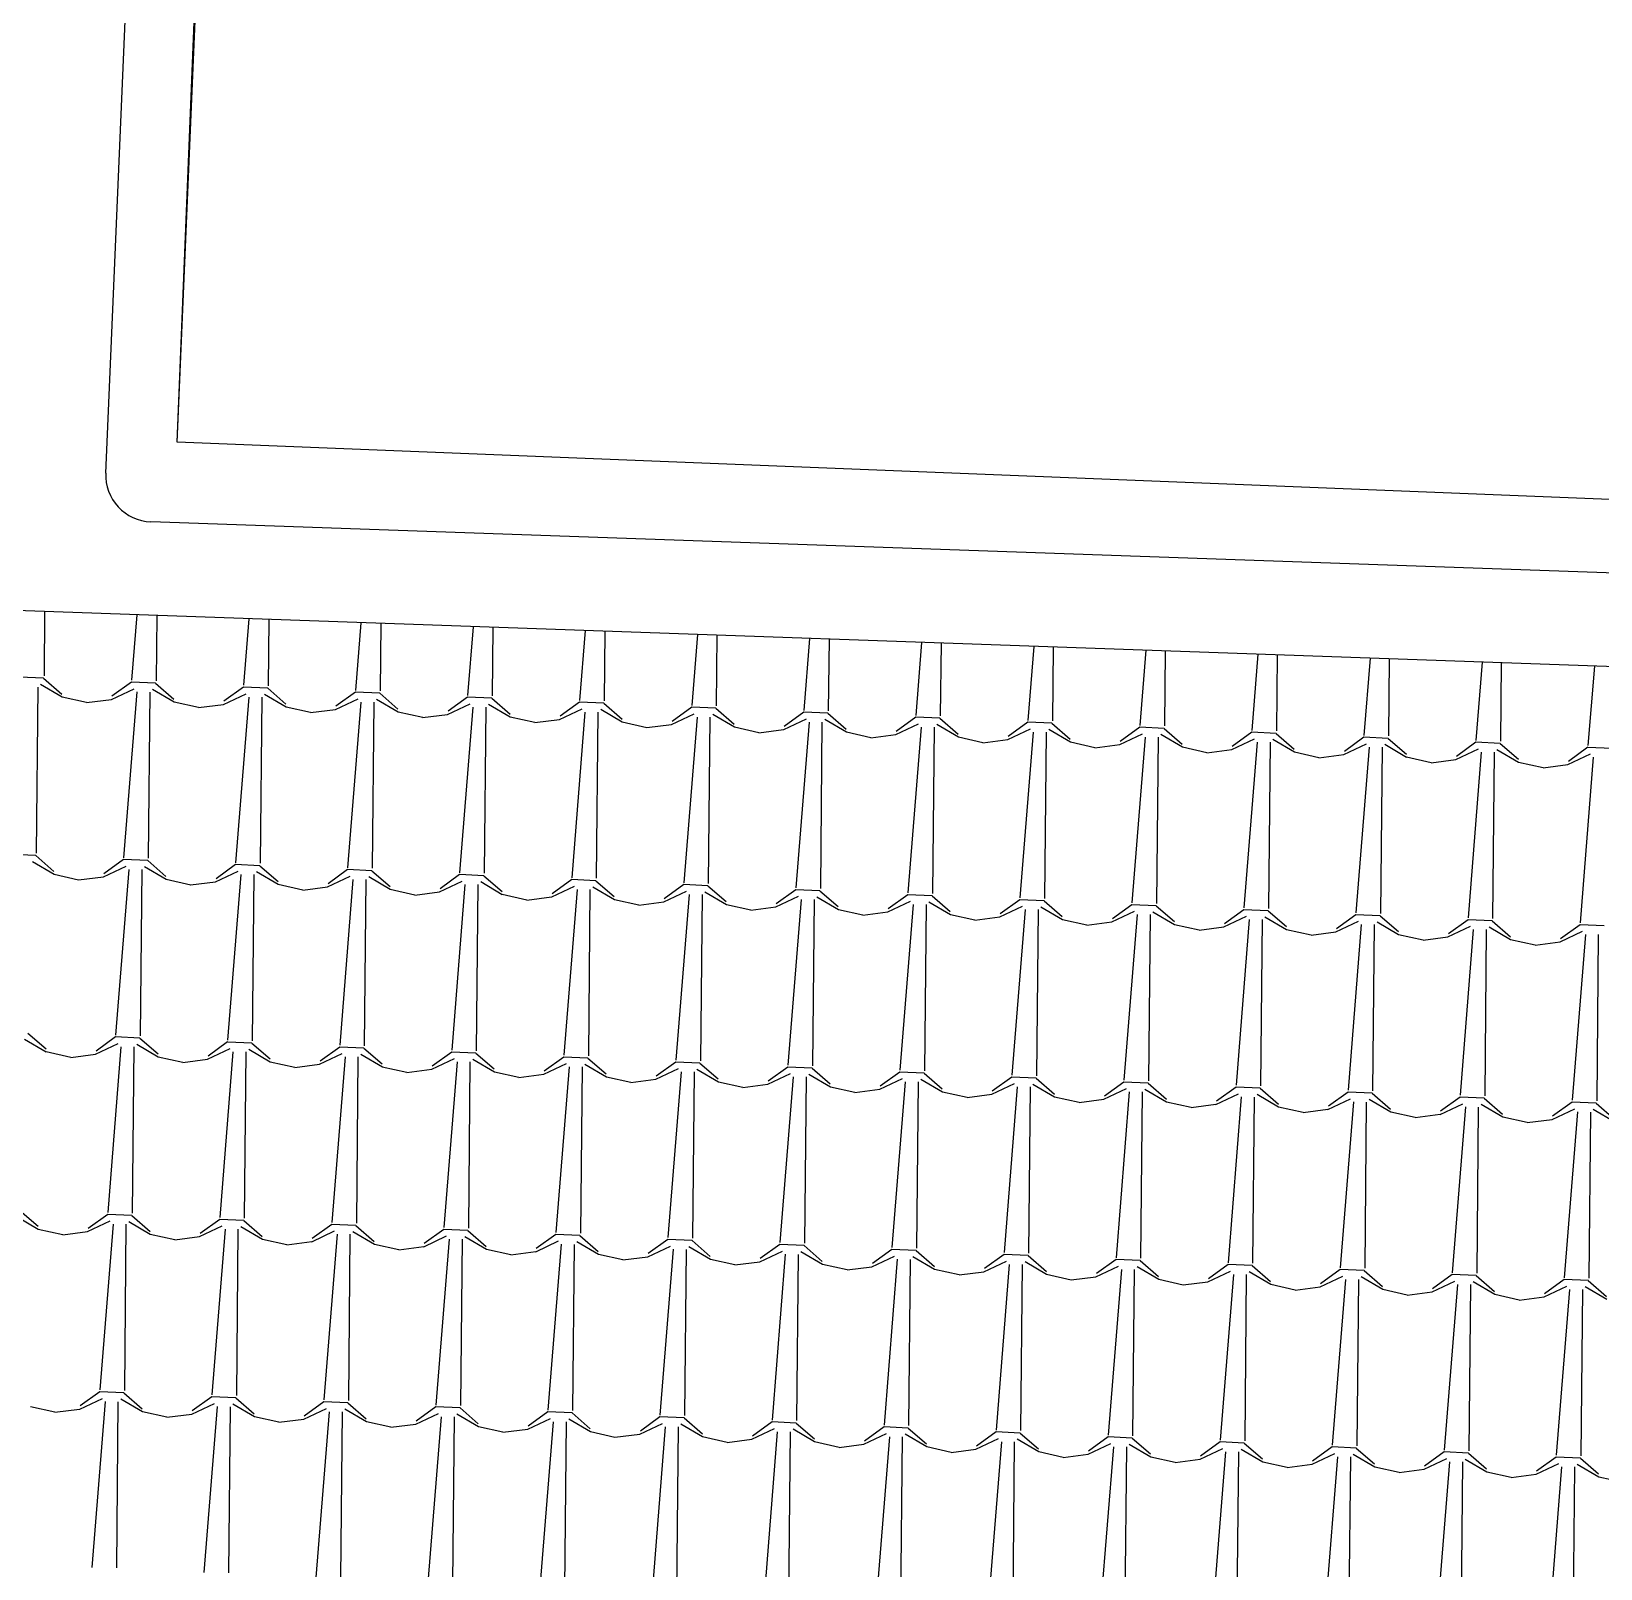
# Model space of a CAD drawing. Extents: x 1037 to 14540, y 1034 to 18285.
# Drawn here: x 6739.7 to 7075.6, y 1988.9 to 2317.8 of the extents above; entities that cross this region are included whole.
import ezdxf

# ---------------------------------------------------------------- set-up
doc = ezdxf.new("R2010")
doc.units = 0
doc.header["$LTSCALE"] = 100
doc.header["$MEASUREMENT"] = 0
doc.layers.get('0').update_dxf_attribs({"color": 240, "linetype": 'CONTINUOUS'})
doc.layers.add('proiezioni', color=252, linetype='CONTINUOUS')
doc.layers.add('retini copertura', color=32, linetype='CONTINUOUS')

# ---------------------------------------------------------------- blocks, each defined once
blk = doc.blocks.new('*X1854')
at = {"color": 0}
for p, q in [((14.0317, 21.9238), (14.0304, 21.7863)), ((14.2287, 21.9169), (14.2175, 21.7768)), ((14.2715, 21.9154), (14.2701, 21.7756)), ((14.4687, 21.9084), (14.4573, 21.7661)), ((14.5113, 21.9069), (14.5099, 21.7649)), ((14.7086, 21.9), (14.6971, 21.7553)), ((14.751, 21.8985), (14.7497, 21.7541)), ((14.9486, 21.8915), (14.9368, 21.7446)), ((14.9908, 21.8901), (14.9894, 21.7434)), ((15.1885, 21.8831), (15.1766, 21.7339)), ((15.2306, 21.8816), (15.2292, 21.7327)), ((15.4285, 21.8747), (15.4163, 21.7232)), ((15.4704, 21.8732), (15.4689, 21.7219)), ((15.6684, 21.8662), (15.6561, 21.7125)), ((15.7102, 21.8648), (15.7087, 21.7112)), ((15.9083, 21.8578), (15.8959, 21.7017)), ((15.9499, 21.8563), (15.9484, 21.7005)), ((16.1483, 21.8494), (16.1356, 21.691)), ((16.1897, 21.8479), (16.1882, 21.6898)), ((16.3882, 21.8409), (16.3754, 21.6803)), ((16.4295, 21.8395), (16.428, 21.679)), ((16.6282, 21.8325), (16.6151, 21.6696)), ((16.6693, 21.831), (16.6677, 21.6683)), ((16.8681, 21.824), (16.8549, 21.6588)), ((16.9091, 21.8226), (16.9075, 21.6576)), ((17.108, 21.8156), (17.0946, 21.6481)), ((17.1488, 21.8142), (17.1472, 21.6468)), ((17.348, 21.8072), (17.3344, 21.6374)), ((14.0295, 21.7812), (13.9778, 21.7835)), ((14.0168, 21.7624), (14.0134, 21.4067)), ((14.069, 21.7407), (14.0228, 21.7678)), ((14.0295, 21.7812), (14.0685, 21.7473)), ((14.2175, 21.7728), (14.1756, 21.7426)), ((14.2692, 21.7705), (14.2176, 21.7728)), ((14.2692, 21.7705), (14.3083, 21.7366)), ((14.4573, 21.7621), (14.4154, 21.7318)), ((14.509, 21.7598), (14.4573, 21.7621)), ((14.1214, 21.7291), (14.069, 21.7407)), ((14.1214, 21.7291), (14.1746, 21.736)), ((14.1746, 21.736), (14.2231, 21.7588)), ((14.2289, 21.7518), (14.2006, 21.3972)), ((14.2566, 21.7517), (14.2532, 21.396)), ((14.3088, 21.7299), (14.2625, 21.7571)), ((14.3611, 21.7183), (14.3088, 21.73)), ((14.4144, 21.7252), (14.4629, 21.7481)), ((14.4687, 21.741), (14.4403, 21.3864)), ((14.4963, 21.741), (14.4929, 21.3853)), ((14.5486, 21.7192), (14.5023, 21.7463)), ((14.509, 21.7597), (14.5481, 21.7259)), ((14.6541, 21.7145), (14.7026, 21.7374)), ((14.6971, 21.7514), (14.6551, 21.7211)), ((14.7084, 21.7303), (14.6801, 21.3757)), ((14.7488, 21.749), (14.6971, 21.7513)), ((14.7361, 21.7302), (14.7327, 21.3745)), ((14.7883, 21.7085), (14.7421, 21.7356)), ((14.7487, 21.749), (14.7878, 21.7151)), ((14.9368, 21.7406), (14.8949, 21.7104)), ((14.9885, 21.7383), (14.9368, 21.7406)), ((14.9885, 21.7383), (15.0276, 21.7044)), ((15.1766, 21.7299), (15.1346, 21.6997)), ((15.2283, 21.7276), (15.1766, 21.7299)), ((15.2283, 21.7276), (15.2673, 21.6937)), ((14.3611, 21.7184), (14.4143, 21.7253)), ((14.6009, 21.7076), (14.5485, 21.7193)), ((14.6009, 21.7077), (14.6541, 21.7146)), ((14.8407, 21.6969), (14.7883, 21.7085)), ((14.8406, 21.6969), (14.8938, 21.7038)), ((14.8939, 21.7038), (14.9424, 21.7267)), ((14.9482, 21.7196), (14.9198, 21.365)), ((14.9759, 21.7195), (14.9724, 21.3638)), ((15.0281, 21.6977), (14.9818, 21.7249)), ((15.0804, 21.6862), (15.0281, 21.6978)), ((15.1336, 21.693), (15.1821, 21.7159)), ((15.1879, 21.7089), (15.1596, 21.3543)), ((15.2156, 21.7088), (15.2122, 21.3531)), ((15.2678, 21.687), (15.2216, 21.7142)), ((15.3734, 21.6823), (15.4219, 21.7052)), ((15.4163, 21.7192), (15.3744, 21.6889)), ((15.4277, 21.6982), (15.3994, 21.3436)), ((15.468, 21.7168), (15.4164, 21.7192)), ((15.4554, 21.698), (15.4519, 21.3423)), ((15.5076, 21.6763), (15.4613, 21.7034)), ((15.468, 21.7168), (15.5071, 21.683)), ((15.6132, 21.6716), (15.6617, 21.6945)), ((15.6561, 21.7085), (15.6142, 21.6782)), ((15.7078, 21.7061), (15.6561, 21.7084)), ((15.7078, 21.7061), (15.7469, 21.6722)), ((15.8959, 21.6977), (15.8539, 21.6675)), ((15.9476, 21.6954), (15.8959, 21.6977)), ((15.9475, 21.6954), (15.9866, 21.6615)), ((15.0804, 21.6862), (15.1336, 21.6931)), ((15.3202, 21.6754), (15.2678, 21.6871)), ((15.3202, 21.6755), (15.3734, 21.6824)), ((15.5599, 21.6647), (15.5076, 21.6763)), ((15.5599, 21.6647), (15.6131, 21.6717)), ((15.6675, 21.6874), (15.6391, 21.3328)), ((15.6951, 21.6873), (15.6917, 21.3316)), ((15.7474, 21.6656), (15.7011, 21.6927)), ((15.7997, 21.654), (15.7473, 21.6656)), ((15.7997, 21.654), (15.8529, 21.6609)), ((15.8529, 21.6609), (15.9014, 21.6838)), ((15.9072, 21.6767), (15.8789, 21.3221)), ((15.9349, 21.6766), (15.9315, 21.3209)), ((15.9871, 21.6548), (15.9408, 21.682)), ((16.0927, 21.6501), (16.1412, 21.673)), ((16.1356, 21.687), (16.0937, 21.6567)), ((16.147, 21.666), (16.1186, 21.3114)), ((16.1873, 21.6847), (16.1356, 21.687)), ((16.1746, 21.6658), (16.1712, 21.3101)), ((16.2269, 21.6441), (16.1806, 21.6712)), ((16.1873, 21.6847), (16.2264, 21.6508)), ((16.3324, 21.6394), (16.3809, 21.6623)), ((16.3754, 21.6763), (16.3334, 21.646)), ((16.4271, 21.6739), (16.3754, 21.6763)), ((16.4666, 21.6334), (16.4204, 21.6605)), ((16.4271, 21.6739), (16.4661, 21.64)), ((16.6151, 21.6655), (16.5732, 21.6353)), ((16.6668, 21.6632), (16.6152, 21.6655)), ((16.6668, 21.6632), (16.7059, 21.6293)), ((16.0395, 21.6432), (15.9871, 21.6549)), ((16.0394, 21.6433), (16.0926, 21.6502)), ((16.2792, 21.6325), (16.2269, 21.6442)), ((16.2792, 21.6326), (16.3324, 21.6395)), ((16.3867, 21.6553), (16.3584, 21.3007)), ((16.4144, 21.6551), (16.411, 21.2994)), ((16.519, 21.6218), (16.4666, 21.6334)), ((16.519, 21.6218), (16.5722, 21.6288)), ((16.5722, 21.6287), (16.6207, 21.6516)), ((16.6265, 21.6445), (16.5981, 21.2899)), ((16.6542, 21.6444), (16.6507, 21.2887)), ((16.7064, 21.6227), (16.6601, 21.6498)), ((16.812, 21.618), (16.8605, 21.6408)), ((16.8549, 21.6548), (16.813, 21.6246)), ((16.8663, 21.6338), (16.8379, 21.2792)), ((16.9066, 21.6525), (16.8549, 21.6548)), ((16.8939, 21.6336), (16.8905, 21.2779)), ((16.9462, 21.6119), (16.8999, 21.6391)), ((16.9066, 21.6525), (16.9457, 21.6186)), ((17.0517, 21.6072), (17.1002, 21.6301)), ((17.0947, 21.6441), (17.0527, 21.6138)), ((17.1464, 21.6418), (17.0947, 21.6441)), ((17.1859, 21.6012), (17.1396, 21.6283)), ((17.1463, 21.6417), (17.1854, 21.6079)), ((17.3344, 21.6334), (17.2925, 21.6031)), ((17.3861, 21.631), (17.3344, 21.6333)), ((16.7587, 21.6111), (16.7064, 21.6227)), ((16.7587, 21.6111), (16.8119, 21.618)), ((16.9985, 21.6003), (16.9461, 21.612)), ((16.9985, 21.6004), (17.0517, 21.6073)), ((17.106, 21.6231), (17.0777, 21.2685)), ((17.1337, 21.6229), (17.1302, 21.2672)), ((17.2383, 21.5896), (17.1859, 21.6012)), ((17.2382, 21.5896), (17.2914, 21.5966)), ((17.2915, 21.5965), (17.34, 21.6194)), ((17.3458, 21.6124), (17.3174, 21.2578)), ((14.0125, 21.4016), (13.9608, 21.4039)), ((14.0125, 21.4016), (14.0515, 21.3677)), ((14.2006, 21.3932), (14.1586, 21.3629)), ((14.2522, 21.3909), (14.2006, 21.3932)), ((14.0521, 21.361), (14.0058, 21.3882)), ((14.1044, 21.3494), (14.052, 21.3611)), ((14.1576, 21.3563), (14.2061, 21.3792)), ((14.2119, 21.3721), (14.1836, 21.0175)), ((14.2396, 21.3721), (14.2362, 21.0164)), ((14.2918, 21.3503), (14.2455, 21.3774)), ((14.2522, 21.3909), (14.2913, 21.357)), ((14.3974, 21.3456), (14.4459, 21.3685)), ((14.4403, 21.3825), (14.3984, 21.3522)), ((14.4517, 21.3614), (14.4233, 21.0068)), ((14.492, 21.3801), (14.4403, 21.3825)), ((14.4794, 21.3614), (14.4759, 21.0056)), ((14.5316, 21.3396), (14.4853, 21.3667)), ((14.492, 21.3801), (14.5311, 21.3462)), ((14.6371, 21.3349), (14.6856, 21.3578)), ((14.6801, 21.3717), (14.6381, 21.3415)), ((14.7318, 21.3694), (14.6801, 21.3717)), ((14.7318, 21.3694), (14.7708, 21.3355)), ((14.9198, 21.361), (14.8779, 21.3308)), ((14.9715, 21.3587), (14.9199, 21.361)), ((14.9715, 21.3587), (15.0106, 21.3248)), ((14.1044, 21.3495), (14.1576, 21.3564)), ((14.3442, 21.3387), (14.2918, 21.3504)), ((14.3441, 21.3388), (14.3973, 21.3457)), ((14.5839, 21.328), (14.5316, 21.3396)), ((14.5839, 21.328), (14.6371, 21.335)), ((14.6914, 21.3507), (14.6631, 20.9961)), ((14.7191, 21.3506), (14.7157, 20.9949)), ((14.7713, 21.3289), (14.7251, 21.356)), ((14.8237, 21.3173), (14.7713, 21.3289)), ((14.8237, 21.3173), (14.8769, 21.3242)), ((14.8769, 21.3242), (14.9254, 21.347)), ((14.9312, 21.34), (14.9029, 20.9854)), ((14.9589, 21.3399), (14.9554, 20.9842)), ((15.0111, 21.3181), (14.9648, 21.3453)), ((15.1167, 21.3134), (15.1652, 21.3363)), ((15.1596, 21.3503), (15.1176, 21.32)), ((15.171, 21.3293), (15.1426, 20.9747)), ((15.2113, 21.348), (15.1596, 21.3503)), ((15.1986, 21.3292), (15.1952, 20.9734)), ((15.2509, 21.3074), (15.2046, 21.3345)), ((15.2113, 21.3479), (15.2503, 21.3141)), ((15.3564, 21.3027), (15.4049, 21.3256)), ((15.3994, 21.3396), (15.3574, 21.3093)), ((15.451, 21.3372), (15.3994, 21.3395)), ((15.451, 21.3372), (15.4901, 21.3033)), ((15.6391, 21.3288), (15.5972, 21.2986)), ((15.6908, 21.3265), (15.6391, 21.3288)), ((15.6908, 21.3265), (15.7299, 21.2926)), ((15.0634, 21.3065), (15.0111, 21.3182)), ((15.0634, 21.3066), (15.1166, 21.3135)), ((15.3032, 21.2958), (15.2508, 21.3074)), ((15.3032, 21.2958), (15.3564, 21.3028)), ((15.4107, 21.3185), (15.3824, 20.9639)), ((15.4384, 21.3184), (15.435, 20.9627)), ((15.4906, 21.2967), (15.4443, 21.3238)), ((15.543, 21.2851), (15.4906, 21.2967)), ((15.5429, 21.2851), (15.5961, 21.292)), ((15.5962, 21.292), (15.6447, 21.3149)), ((15.6505, 21.3078), (15.6221, 20.9532)), ((15.6781, 21.3077), (15.6747, 20.952)), ((15.7304, 21.2859), (15.6841, 21.3131)), ((15.8359, 21.2812), (15.8844, 21.3041)), ((15.8789, 21.3181), (15.8369, 21.2879)), ((15.8902, 21.2971), (15.8619, 20.9425)), ((15.9306, 21.3158), (15.8789, 21.3181)), ((15.9179, 21.297), (15.9145, 20.9412)), ((15.9701, 21.2752), (15.9239, 21.3023)), ((15.9306, 21.3158), (15.9696, 21.2819)), ((16.0757, 21.2705), (16.1242, 21.2934)), ((16.1186, 21.3074), (16.0767, 21.2771)), ((16.1703, 21.305), (16.1187, 21.3074)), ((16.2099, 21.2645), (16.1636, 21.2916)), ((16.1703, 21.305), (16.2094, 21.2712)), ((16.3584, 21.2967), (16.3165, 21.2664)), ((16.4101, 21.2943), (16.3584, 21.2966)), ((16.4101, 21.2943), (16.4492, 21.2604)), ((15.7827, 21.2743), (15.7304, 21.286)), ((15.7827, 21.2744), (15.8359, 21.2813)), ((16.0225, 21.2636), (15.9701, 21.2753)), ((16.0225, 21.2637), (16.0757, 21.2706)), ((16.13, 21.2864), (16.1016, 20.9318)), ((16.1577, 21.2862), (16.1542, 20.9305)), ((16.2622, 21.2529), (16.2099, 21.2645)), ((16.2622, 21.2529), (16.3154, 21.2599)), ((16.3155, 21.2598), (16.364, 21.2827)), ((16.3698, 21.2757), (16.3414, 20.9211)), ((16.3974, 21.2755), (16.394, 20.9198)), ((16.4497, 21.2538), (16.4034, 21.2809)), ((16.5552, 21.2491), (16.6037, 21.2719)), ((16.5982, 21.2859), (16.5562, 21.2557)), ((16.6095, 21.2649), (16.5812, 20.9103)), ((16.6498, 21.2836), (16.5982, 21.2859)), ((16.6372, 21.2648), (16.6337, 20.909)), ((16.6894, 21.243), (16.6431, 21.2702)), ((16.6498, 21.2836), (16.6889, 21.2497)), ((16.795, 21.2383), (16.8435, 21.2612)), ((16.8379, 21.2752), (16.796, 21.2449)), ((16.8896, 21.2729), (16.8379, 21.2752)), ((16.9292, 21.2323), (16.8829, 21.2594)), ((16.8896, 21.2729), (16.9287, 21.239)), ((17.0777, 21.2645), (17.0357, 21.2342)), ((17.1294, 21.2621), (17.0777, 21.2644)), ((17.1294, 21.2621), (17.1684, 21.2282)), ((16.502, 21.2422), (16.4496, 21.2538)), ((16.502, 21.2422), (16.5552, 21.2491)), ((16.7418, 21.2314), (16.6894, 21.2431)), ((16.7417, 21.2315), (16.7949, 21.2384)), ((16.8493, 21.2542), (16.8209, 20.8996)), ((16.8769, 21.254), (16.8735, 20.8983)), ((16.9815, 21.2207), (16.9292, 21.2324)), ((16.9815, 21.2208), (17.0347, 21.2277)), ((17.0347, 21.2276), (17.0832, 21.2505)), ((17.089, 21.2435), (17.0607, 20.8889)), ((17.1167, 21.2433), (17.1133, 20.8876)), ((17.1689, 21.2216), (17.1227, 21.2487)), ((17.2745, 21.2169), (17.323, 21.2398)), ((17.3174, 21.2537), (17.2755, 21.2235)), ((17.3288, 21.2328), (17.3004, 20.8782)), ((17.3691, 21.2514), (17.3175, 21.2537)), ((17.3564, 21.2326), (17.353, 20.8768)), ((17.2213, 21.21), (17.1689, 21.2216)), ((17.2213, 21.21), (17.2745, 21.2169)), ((13.9955, 21.022), (14.0346, 20.9881)), ((14.0351, 20.9814), (13.9888, 21.0085)), ((14.1406, 20.9767), (14.1891, 20.9996)), ((14.1836, 21.0136), (14.1416, 20.9833)), ((14.1949, 20.9925), (14.1666, 20.6379)), ((14.2353, 21.0112), (14.1836, 21.0136)), ((14.2226, 20.9925), (14.2192, 20.6368)), ((14.2748, 20.9707), (14.2286, 20.9978)), ((14.2352, 21.0112), (14.2743, 20.9774)), ((14.3804, 20.966), (14.4289, 20.9889)), ((14.4233, 21.0029), (14.3814, 20.9726)), ((14.475, 21.0005), (14.4234, 21.0028)), ((14.475, 21.0005), (14.5141, 20.9666)), ((14.6631, 20.9921), (14.6211, 20.9619)), ((14.7148, 20.9898), (14.6631, 20.9921)), ((14.7148, 20.9898), (14.7538, 20.9559)), ((14.0874, 20.9698), (14.0351, 20.9815)), ((14.0874, 20.9699), (14.1406, 20.9768)), ((14.3272, 20.9591), (14.2748, 20.9707)), ((14.3272, 20.9591), (14.3803, 20.9661)), ((14.4347, 20.9818), (14.4064, 20.6272)), ((14.4624, 20.9817), (14.4589, 20.626)), ((14.5146, 20.96), (14.4683, 20.9871)), ((14.5669, 20.9484), (14.5146, 20.96)), ((14.5669, 20.9484), (14.6201, 20.9553)), ((14.6201, 20.9553), (14.6687, 20.9781)), ((14.6745, 20.9711), (14.6461, 20.6165)), ((14.7021, 20.971), (14.6987, 20.6153)), ((14.7544, 20.9492), (14.7081, 20.9764)), ((14.8599, 20.9445), (14.9084, 20.9674)), ((14.9029, 20.9814), (14.8609, 20.9511)), ((14.9142, 20.9604), (14.8859, 20.6058)), ((14.9545, 20.9791), (14.9029, 20.9814)), ((14.9419, 20.9603), (14.9385, 20.6046)), ((14.9941, 20.9385), (14.9478, 20.9656)), ((14.9545, 20.9791), (14.9936, 20.9452)), ((15.0997, 20.9338), (15.1482, 20.9567)), ((15.1426, 20.9707), (15.1007, 20.9404)), ((15.1943, 20.9683), (15.1426, 20.9706)), ((15.2339, 20.9278), (15.1876, 20.9549)), ((15.1943, 20.9683), (15.2334, 20.9344)), ((15.3824, 20.9599), (15.3404, 20.9297)), ((15.4341, 20.9576), (15.3824, 20.9599)), ((15.434, 20.9576), (15.4731, 20.9237)), ((14.8067, 20.9376), (14.7543, 20.9493)), ((14.8067, 20.9377), (14.8599, 20.9446)), ((15.0464, 20.9269), (14.9941, 20.9385)), ((15.0464, 20.927), (15.0996, 20.9339)), ((15.154, 20.9496), (15.1256, 20.595)), ((15.1816, 20.9495), (15.1782, 20.5938)), ((15.2862, 20.9162), (15.2339, 20.9278)), ((15.2862, 20.9162), (15.3394, 20.9231)), ((15.3394, 20.9231), (15.3879, 20.946)), ((15.3937, 20.9389), (15.3654, 20.5843)), ((15.4214, 20.9388), (15.418, 20.5831)), ((15.4736, 20.9171), (15.4274, 20.9442)), ((15.5792, 20.9123), (15.6277, 20.9352)), ((15.6221, 20.9492), (15.5802, 20.919)), ((15.6335, 20.9282), (15.6051, 20.5736)), ((15.6738, 20.9469), (15.6222, 20.9492)), ((15.6612, 20.9281), (15.6577, 20.5724)), ((15.7134, 20.9063), (15.6671, 20.9335)), ((15.6738, 20.9469), (15.7129, 20.913)), ((15.8189, 20.9016), (15.8675, 20.9245)), ((15.8619, 20.9385), (15.8199, 20.9082)), ((15.9136, 20.9362), (15.8619, 20.9385)), ((15.9531, 20.8956), (15.9069, 20.9227)), ((15.9136, 20.9361), (15.9526, 20.9023)), ((16.1017, 20.9278), (16.0597, 20.8975)), ((16.1533, 20.9254), (16.1017, 20.9277)), ((16.1533, 20.9254), (16.1924, 20.8915)), ((15.526, 20.9054), (15.4736, 20.9171)), ((15.526, 20.9055), (15.5791, 20.9124)), ((15.7657, 20.8947), (15.7134, 20.9064)), ((15.7657, 20.8948), (15.8189, 20.9017)), ((15.8733, 20.9175), (15.8449, 20.5629)), ((15.9009, 20.9173), (15.8975, 20.5616)), ((16.0055, 20.884), (15.9531, 20.8956)), ((16.0055, 20.884), (16.0587, 20.891)), ((16.0587, 20.8909), (16.1072, 20.9138)), ((16.113, 20.9068), (16.0847, 20.5522)), ((16.1407, 20.9066), (16.1372, 20.5509)), ((16.1929, 20.8849), (16.1466, 20.912)), ((16.2985, 20.8802), (16.347, 20.9031)), ((16.3414, 20.917), (16.2995, 20.8868)), ((16.3528, 20.896), (16.3244, 20.5414)), ((16.3931, 20.9147), (16.3414, 20.917)), ((16.3804, 20.8959), (16.377, 20.5402)), ((16.4327, 20.8741), (16.3864, 20.9013)), ((16.3931, 20.9147), (16.4322, 20.8808)), ((16.5382, 20.8694), (16.5867, 20.8923)), ((16.5812, 20.9063), (16.5392, 20.876)), ((16.6329, 20.904), (16.5812, 20.9063)), ((16.6724, 20.8634), (16.6262, 20.8905)), ((16.6329, 20.904), (16.6719, 20.8701)), ((16.8209, 20.8956), (16.779, 20.8653)), ((16.8726, 20.8932), (16.821, 20.8956)), ((16.8726, 20.8932), (16.9117, 20.8594)), ((16.2452, 20.8733), (16.1929, 20.8849)), ((16.2452, 20.8733), (16.2984, 20.8802)), ((16.485, 20.8625), (16.4327, 20.8742)), ((16.485, 20.8626), (16.5382, 20.8695)), ((16.5925, 20.8853), (16.5642, 20.5307)), ((16.6202, 20.8851), (16.6168, 20.5294)), ((16.7248, 20.8518), (16.6724, 20.8635)), ((16.7248, 20.8519), (16.7779, 20.8588)), ((16.778, 20.8587), (16.8265, 20.8816)), ((16.8323, 20.8746), (16.8039, 20.52)), ((16.8599, 20.8744), (16.8565, 20.5187)), ((16.9122, 20.8527), (16.8659, 20.8798)), ((17.0177, 20.848), (17.0663, 20.8709)), ((17.0607, 20.8849), (17.0187, 20.8546)), ((17.072, 20.8639), (17.0437, 20.5093)), ((17.1124, 20.8825), (17.0607, 20.8848)), ((17.0997, 20.8637), (17.0963, 20.508)), ((17.1519, 20.842), (17.1057, 20.8691)), ((17.1124, 20.8825), (17.1514, 20.8486)), ((17.2575, 20.8373), (17.306, 20.8601)), ((17.3005, 20.8741), (17.2585, 20.8439)), ((17.3521, 20.8718), (17.3005, 20.8741)), ((17.3917, 20.8312), (17.3454, 20.8584)), ((17.3521, 20.8718), (17.3912, 20.8379)), ((16.9645, 20.8411), (16.9122, 20.8527)), ((16.9645, 20.8411), (17.0177, 20.8481)), ((17.2043, 20.8304), (17.1519, 20.842)), ((17.2043, 20.8304), (17.2575, 20.8373)), ((17.3118, 20.8531), (17.2834, 20.4985)), ((17.3395, 20.8529), (17.336, 20.4972)), ((14.0181, 20.6018), (13.9718, 20.6289)), ((13.9785, 20.6423), (14.0176, 20.6085)), ((14.1236, 20.5971), (14.1722, 20.62)), ((14.1666, 20.634), (14.1246, 20.6037)), ((14.2183, 20.6316), (14.1666, 20.6339)), ((14.2183, 20.6316), (14.2573, 20.5977)), ((14.4063, 20.6232), (14.3644, 20.593)), ((14.458, 20.6209), (14.4064, 20.6232)), ((14.458, 20.6209), (14.4971, 20.587)), ((14.0704, 20.5902), (14.0181, 20.6018)), ((14.0704, 20.5902), (14.1236, 20.5972)), ((14.178, 20.6129), (14.1496, 20.2583)), ((14.2056, 20.6128), (14.2022, 20.2571)), ((14.2578, 20.5911), (14.2116, 20.6182)), ((14.3102, 20.5795), (14.2578, 20.5911)), ((14.3102, 20.5795), (14.3634, 20.5864)), ((14.3634, 20.5864), (14.4119, 20.6093)), ((14.4177, 20.6022), (14.3894, 20.2476)), ((14.4454, 20.6021), (14.442, 20.2464)), ((14.4976, 20.5803), (14.4513, 20.6075)), ((14.6032, 20.5756), (14.6517, 20.5985)), ((14.6461, 20.6125), (14.6042, 20.5822)), ((14.6575, 20.5915), (14.6291, 20.2369)), ((14.6978, 20.6102), (14.6461, 20.6125)), ((14.6851, 20.5914), (14.6817, 20.2357)), ((14.7374, 20.5696), (14.6911, 20.5967)), ((14.6978, 20.6102), (14.7369, 20.5763)), ((14.8429, 20.5649), (14.8914, 20.5878)), ((14.8859, 20.6018), (14.8439, 20.5715)), ((14.9376, 20.5994), (14.8859, 20.6018)), ((14.9771, 20.5589), (14.9309, 20.586)), ((14.9375, 20.5994), (14.9766, 20.5655)), ((15.1256, 20.5911), (15.0837, 20.5608)), ((15.1773, 20.5887), (15.1256, 20.591)), ((15.1773, 20.5887), (15.2164, 20.5548)), ((14.5499, 20.5687), (14.4976, 20.5804)), ((14.5499, 20.5688), (14.6031, 20.5757)), ((14.7897, 20.558), (14.7373, 20.5697)), ((14.7897, 20.5581), (14.8429, 20.565)), ((14.8972, 20.5807), (14.8689, 20.2261)), ((14.9249, 20.5807), (14.9215, 20.2249)), ((15.0295, 20.5473), (14.9771, 20.5589)), ((15.0295, 20.5473), (15.0826, 20.5543)), ((15.0827, 20.5542), (15.1312, 20.5771)), ((15.137, 20.57), (15.1086, 20.2154)), ((15.1647, 20.5699), (15.1612, 20.2142)), ((15.2169, 20.5482), (15.1706, 20.5753)), ((15.3224, 20.5435), (15.3709, 20.5663)), ((15.3654, 20.5803), (15.3234, 20.5501)), ((15.3768, 20.5593), (15.3484, 20.2047)), ((15.4171, 20.578), (15.3654, 20.5803)), ((15.4044, 20.5592), (15.401, 20.2035)), ((15.4566, 20.5374), (15.4104, 20.5646)), ((15.4171, 20.578), (15.4561, 20.5441)), ((15.5622, 20.5327), (15.6107, 20.5556)), ((15.6051, 20.5696), (15.5632, 20.5393)), ((15.6568, 20.5673), (15.6052, 20.5696)), ((15.6964, 20.5267), (15.6501, 20.5538)), ((15.6568, 20.5672), (15.6959, 20.5334)), ((15.8449, 20.5589), (15.803, 20.5286)), ((15.8966, 20.5565), (15.8449, 20.5588)), ((15.8966, 20.5565), (15.9357, 20.5226)), ((15.2692, 20.5366), (15.2169, 20.5482)), ((15.2692, 20.5366), (15.3224, 20.5435)), ((15.509, 20.5258), (15.4566, 20.5375)), ((15.509, 20.5259), (15.5622, 20.5328)), ((15.6165, 20.5486), (15.5882, 20.194)), ((15.6442, 20.5485), (15.6407, 20.1927)), ((15.7487, 20.5151), (15.6964, 20.5267)), ((15.7487, 20.5151), (15.8019, 20.5221)), ((15.802, 20.522), (15.8505, 20.5449)), ((15.8563, 20.5379), (15.8279, 20.1833)), ((15.8839, 20.5377), (15.8805, 20.182)), ((15.9362, 20.516), (15.8899, 20.5431)), ((16.0417, 20.5113), (16.0902, 20.5342)), ((16.0847, 20.5481), (16.0427, 20.5179)), ((16.096, 20.5271), (16.0677, 20.1725)), ((16.1364, 20.5458), (16.0847, 20.5481)), ((16.1237, 20.527), (16.1203, 20.1713)), ((16.1759, 20.5053), (16.1297, 20.5324)), ((16.1363, 20.5458), (16.1754, 20.5119)), ((16.2815, 20.5005), (16.33, 20.5234)), ((16.3244, 20.5374), (16.2825, 20.5072)), ((16.3761, 20.5351), (16.3244, 20.5374)), ((16.4157, 20.4945), (16.3694, 20.5217)), ((16.3761, 20.5351), (16.4152, 20.5012)), ((16.5642, 20.5267), (16.5222, 20.4964)), ((16.6159, 20.5244), (16.5642, 20.5267)), ((16.6159, 20.5243), (16.6549, 20.4905)), ((15.9885, 20.5044), (15.9361, 20.516)), ((15.9885, 20.5044), (16.0417, 20.5113)), ((16.2283, 20.4936), (16.1759, 20.5053)), ((16.2283, 20.4937), (16.2814, 20.5006)), ((16.3358, 20.5164), (16.3074, 20.1618)), ((16.3634, 20.5163), (16.36, 20.1605)), ((16.468, 20.4829), (16.4157, 20.4946)), ((16.468, 20.483), (16.5212, 20.4899)), ((16.5212, 20.4898), (16.5697, 20.5127)), ((16.5755, 20.5057), (16.5472, 20.1511)), ((16.6032, 20.5055), (16.5998, 20.1498)), ((16.6554, 20.4838), (16.6092, 20.5109)), ((16.761, 20.4791), (16.8095, 20.502)), ((16.8039, 20.516), (16.762, 20.4857)), ((16.8153, 20.495), (16.7869, 20.1404)), ((16.8556, 20.5136), (16.804, 20.5159)), ((16.843, 20.4948), (16.8395, 20.1391)), ((16.8952, 20.4731), (16.8489, 20.5002)), ((16.8556, 20.5136), (16.8947, 20.4797)), ((17.0008, 20.4684), (17.0493, 20.4913)), ((17.0437, 20.5052), (17.0018, 20.475)), ((17.0954, 20.5029), (17.0437, 20.5052)), ((17.135, 20.4623), (17.0887, 20.4895)), ((17.0954, 20.5029), (17.1345, 20.469)), ((17.2835, 20.4945), (17.2415, 20.4642)), ((17.3352, 20.4922), (17.2835, 20.4945)), ((17.3351, 20.4922), (17.3742, 20.4583)), ((16.7078, 20.4722), (16.6554, 20.4838)), ((16.7078, 20.4722), (16.761, 20.4792)), ((16.9475, 20.4615), (16.8952, 20.4731)), ((16.9475, 20.4615), (17.0007, 20.4684)), ((17.0551, 20.4842), (17.0267, 20.1296)), ((17.0827, 20.4841), (17.0793, 20.1283)), ((17.1873, 20.4507), (17.1349, 20.4624)), ((17.1873, 20.4508), (17.2405, 20.4577)), ((17.2405, 20.4576), (17.289, 20.4805)), ((17.2948, 20.4735), (17.2665, 20.1189)), ((17.3225, 20.4733), (17.319, 20.1176)), ((17.3747, 20.4516), (17.3285, 20.4787)), ((14.1496, 20.2543), (14.1077, 20.2241)), ((14.2013, 20.252), (14.1496, 20.2543)), ((14.2013, 20.252), (14.2404, 20.2181)), ((14.0534, 20.2106), (14.0011, 20.2222)), ((14.0534, 20.2106), (14.1066, 20.2175)), ((14.1067, 20.2175), (14.1552, 20.2404)), ((14.161, 20.2333), (14.1326, 19.8787)), ((14.1886, 20.2332), (14.1852, 19.8775)), ((14.2409, 20.2114), (14.1946, 20.2386)), ((14.3464, 20.2067), (14.3949, 20.2296)), ((14.3894, 20.2436), (14.3474, 20.2134)), ((14.4007, 20.2226), (14.3724, 19.868)), ((14.4411, 20.2413), (14.3894, 20.2436)), ((14.4284, 20.2225), (14.425, 19.8668)), ((14.4806, 20.2007), (14.4344, 20.2279)), ((14.441, 20.2413), (14.4801, 20.2074)), ((14.5862, 20.196), (14.6347, 20.2189)), ((14.6291, 20.2329), (14.5872, 20.2026)), ((14.6808, 20.2306), (14.6291, 20.2329)), ((14.7204, 20.19), (14.6741, 20.2171)), ((14.6808, 20.2305), (14.7199, 20.1967)), ((14.8689, 20.2222), (14.8269, 20.1919)), ((14.9206, 20.2198), (14.8689, 20.2221)), ((14.9206, 20.2198), (14.9596, 20.1859)), ((14.2932, 20.1998), (14.2408, 20.2115)), ((14.2932, 20.1999), (14.3464, 20.2068)), ((14.533, 20.1891), (14.4806, 20.2008)), ((14.5329, 20.1892), (14.5861, 20.1961)), ((14.6405, 20.2118), (14.6121, 19.8572)), ((14.6682, 20.2118), (14.6647, 19.856)), ((14.7727, 20.1784), (14.7204, 20.19)), ((14.7727, 20.1784), (14.8259, 20.1854)), ((14.8259, 20.1853), (14.8744, 20.2082)), ((14.8802, 20.2011), (14.8519, 19.8465)), ((14.9079, 20.201), (14.9045, 19.8453)), ((14.9601, 20.1793), (14.9139, 20.2064)), ((15.0657, 20.1746), (15.1142, 20.1975)), ((15.1086, 20.2114), (15.0667, 20.1812)), ((15.12, 20.1904), (15.0917, 19.8358)), ((15.1603, 20.2091), (15.1087, 20.2114)), ((15.1477, 20.1903), (15.1442, 19.8346)), ((15.1999, 20.1685), (15.1536, 20.1957)), ((15.1603, 20.2091), (15.1994, 20.1752)), ((15.3055, 20.1638), (15.354, 20.1867)), ((15.3484, 20.2007), (15.3065, 20.1704)), ((15.4001, 20.1984), (15.3484, 20.2007)), ((15.4397, 20.1578), (15.3934, 20.1849)), ((15.4001, 20.1984), (15.4392, 20.1645)), ((15.5882, 20.19), (15.5462, 20.1597)), ((15.6399, 20.1876), (15.5882, 20.19)), ((15.6398, 20.1876), (15.6789, 20.1537)), ((15.0125, 20.1677), (14.9601, 20.1793)), ((15.0125, 20.1677), (15.0657, 20.1746)), ((15.2522, 20.1569), (15.1999, 20.1686)), ((15.2522, 20.157), (15.3054, 20.1639)), ((15.3598, 20.1797), (15.3314, 19.8251)), ((15.3874, 20.1796), (15.384, 19.8239)), ((15.492, 20.1462), (15.4396, 20.1578)), ((15.492, 20.1462), (15.5452, 20.1532)), ((15.5452, 20.1531), (15.5937, 20.176)), ((15.5995, 20.169), (15.5712, 19.8144)), ((15.6272, 20.1688), (15.6238, 19.8131)), ((15.6794, 20.1471), (15.6332, 20.1742)), ((15.785, 20.1424), (15.8335, 20.1653)), ((15.8279, 20.1792), (15.786, 20.149)), ((15.8393, 20.1582), (15.8109, 19.8036)), ((15.8796, 20.1769), (15.8279, 20.1792)), ((15.8669, 20.1581), (15.8635, 19.8024)), ((15.9192, 20.1364), (15.8729, 20.1635)), ((15.8796, 20.1769), (15.9187, 20.143)), ((16.0247, 20.1317), (16.0732, 20.1545)), ((16.0677, 20.1685), (16.0257, 20.1383)), ((16.1194, 20.1662), (16.0677, 20.1685)), ((16.1589, 20.1256), (16.1127, 20.1528)), ((16.1194, 20.1662), (16.1584, 20.1323)), ((16.3074, 20.1578), (16.2655, 20.1275)), ((16.3591, 20.1555), (16.3075, 20.1578)), ((16.3591, 20.1554), (16.3982, 20.1216)), ((15.7318, 20.1355), (15.6794, 20.1471)), ((15.7317, 20.1355), (15.7849, 20.1424)), ((15.9715, 20.1247), (15.9192, 20.1364)), ((15.9715, 20.1248), (16.0247, 20.1317)), ((16.079, 20.1475), (16.0507, 19.7929)), ((16.1067, 20.1474), (16.1033, 19.7917)), ((16.2113, 20.114), (16.1589, 20.1257)), ((16.2113, 20.1141), (16.2645, 20.121)), ((16.2645, 20.1209), (16.313, 20.1438)), ((16.3188, 20.1368), (16.2904, 19.7822)), ((16.3465, 20.1366), (16.343, 19.7809)), ((16.3987, 20.1149), (16.3524, 20.142)), ((16.5043, 20.1102), (16.5528, 20.1331)), ((16.5472, 20.1471), (16.5053, 20.1168)), ((16.5586, 20.1261), (16.5302, 19.7715)), ((16.5989, 20.1447), (16.5472, 20.147)), ((16.5862, 20.1259), (16.5828, 19.7702)), ((16.6385, 20.1042), (16.5922, 20.1313)), ((16.5989, 20.1447), (16.638, 20.1108)), ((16.744, 20.0995), (16.7925, 20.1224)), ((16.787, 20.1363), (16.745, 20.1061)), ((16.7983, 20.1153), (16.77, 19.7607)), ((16.8387, 20.134), (16.787, 20.1363)), ((16.826, 20.1152), (16.8225, 19.7595)), ((16.8782, 20.0934), (16.832, 20.1206)), ((16.8386, 20.134), (16.8777, 20.1001)), ((17.0267, 20.1256), (16.9848, 20.0954)), ((17.0784, 20.1233), (17.0267, 20.1256)), ((17.0784, 20.1233), (17.1175, 20.0894)), ((16.451, 20.1033), (16.3987, 20.1149)), ((16.451, 20.1033), (16.5042, 20.1103)), ((16.6908, 20.0926), (16.6384, 20.1042)), ((16.6908, 20.0926), (16.744, 20.0995)), ((16.9306, 20.0818), (16.8782, 20.0935)), ((16.9306, 20.0819), (16.9837, 20.0888)), ((16.9838, 20.0887), (17.0323, 20.1116)), ((17.0381, 20.1046), (17.0097, 19.75)), ((17.0657, 20.1044), (17.0623, 19.7487)), ((17.118, 20.0827), (17.0717, 20.1099)), ((17.1703, 20.0711), (17.118, 20.0828)), ((17.2235, 20.078), (17.272, 20.1009)), ((17.2665, 20.1149), (17.2245, 20.0846)), ((17.2778, 20.0939), (17.2495, 19.7393)), ((17.3182, 20.1125), (17.2665, 20.1149)), ((17.3055, 20.0937), (17.3021, 19.738)), ((17.3577, 20.072), (17.3115, 20.0991)), ((17.3182, 20.1125), (17.3572, 20.0787)), ((17.1703, 20.0712), (17.2235, 20.0781)), ((17.4101, 20.0604), (17.3577, 20.072))]:
    blk.add_line(p, q, dxfattribs=at)

msp = doc.modelspace()

# ---------------------------------------------------------------- linework, layer by layer
at = {"layer": 'proiezioni'}
for p, q in [((6770.95, 2229.9), (6793.52, 2755.82)), ((6755.65, 2223.31), (6776.95, 2719.53)), ((6770.95, 2229.9), (6778.2, 2411.18)), ((7318.42, 2208.01), (6770.95, 2229.9)), ((9829.68, 2105.13), (6765.29, 2212.89)), ((9815.92, 2085.6), (6734.38, 2193.96))]:
    msp.add_line(p, q, dxfattribs=at)
msp.add_arc((6765.64, 2222.88), 10, 177.5427, 267.986, dxfattribs=at)

# ---------------------------------------------------------------- block references
at = {"layer": 'retini copertura', "xscale": 100, "yscale": 100, "zscale": 100}
msp.add_blockref('*X1854', (5339.41, 1.3), dxfattribs=at)

doc.saveas('drawing.dxf')
